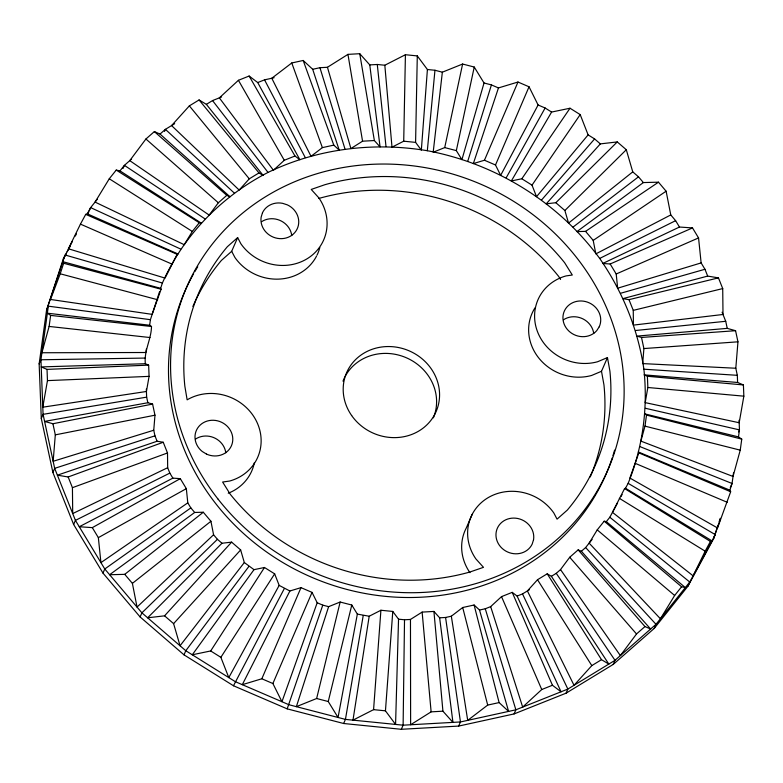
<?xml version="1.0" encoding="UTF-8"?>
<svg xmlns="http://www.w3.org/2000/svg" width="783" height="783" viewBox="0 0 783 783"><rect width="100%" height="100%" fill="white"/><g stroke="black" fill="none" stroke-linecap="round" stroke-linejoin="round"><path stroke-width="1.17" d="M279.169 585.39L228.793 677.608L220.865 657.329L210.686 650.957L192.275 654.784L254.005 569.662L264.478 567.489L274.657 573.851L279.169 585.39L289.876 590.999L300.995 587.641L312.045 592.388L317.193 602.744L322.772 605.142L328.625 606.659L340.155 602.029L351.782 605.034L357.351 614.107L369.194 616.231L380.91 610.251L392.782 611.445L398.537 619.177L404.517 619.774L403.118 725.185L401.327 729.296L343.649 723.502L287.185 708.86L233.481 685.761L184.005 654.842L140.108 616.945L102.984 573.097L73.641 524.502L52.892 472.472L41.284 418.445L39.15 363.889L46.54 310.283L63.257 259.095L72.408 241.36M405.418 54.722L384.825 65.234L391.999 147.175L403.715 141.194L405.418 54.722L417.29 55.916L427.41 69.511L421.342 150.111L415.587 142.379L417.29 55.916M398.537 619.177L395.572 724.422L385.451 710.837L392.782 611.445M369.194 616.231L352.986 720.145L373.579 709.643L380.91 610.251M52.921 423.74L55.309 434.859L53.156 461.285L153.752 430.239L154.975 415.196L152.587 404.077L147.85 402.746L44.592 421.411L52.921 423.74L152.587 404.077M735.805 368.245L737.958 341.819L735.57 330.7L727.241 328.371L636.775 336.113L641.512 337.444L643.9 348.562L642.677 363.596L735.805 368.245L737.322 375.321L737.606 382.466L743.41 384.942L743.85 396.169L739.181 422.742L645.192 402.619L647.844 387.497L647.404 376.271L644.106 374.861L737.606 382.466M625.49 488.249L712.001 540.877L710.426 541.435L705.16 551.183L693.112 575.848L612.472 512.346L624.589 488.563L625.49 488.249L628.142 483.336C642.833 447.181 648.05 407.972 643.88 369.204C638.067 329.31 622.612 291.54 599.69 258.439C558.475 202.259 495.698 163.578 427.322 150.718L434.957 70.264L427.41 69.511M442.356 72.183L433.185 152.235L444.715 147.596L456.332 150.61L461.911 159.683L484.031 82.988L474.244 67.044L462.616 64.03L442.356 72.183L434.957 70.264M145.883 352.507L41.91 352.751L49.114 326.442L50.631 315.402L47.362 313.19L149.651 325.239L151.511 326.501C151.295 339.245 143.866 350.901 145.344 363.723L148.643 365.132L149.083 376.369L146.431 391.48L42.791 407.189L47.46 380.616L47.029 369.39L41.215 366.914L145.344 363.723M146.049 351.322L146.382 348.944M149.651 325.239L150.414 319.679L159.546 291.716M644.986 426.138L646.504 415.107L644.644 413.845L738.486 436.904L741.765 439.116L740.238 450.156L733.035 476.465L640.885 441.113L644.986 426.138L740.238 450.156M733.534 472.873L732.066 483.483L729.873 490.187L730.666 491.763L717.531 527.967L629.875 478.022L638.83 452.877L638.38 451.987L729.873 490.187M738.486 436.904L739.455 429.887L739.083 420.295M363.204 615.634L345.44 719.391L343.649 723.502M357.351 614.107L338.041 717.473L328.253 701.529L316.635 698.514L296.365 706.667L328.625 606.659M444.715 147.596L462.616 64.03M456.332 150.61L474.244 67.044M316.635 698.514L340.155 602.029M328.253 701.529L351.782 605.034M467.764 161.2L491.421 84.907L484.031 82.988M60.213 273.796L63.648 263.264L62.865 261.688L160.652 288.32L161.102 289.221L152.147 314.365L50.523 299.468L60.213 273.796L157.667 299.752M160.652 288.32L162.384 283.015C183.604 235.223 221.618 196.259 268.031 172.426C317.311 148.623 373.481 141.733 427.322 150.718M401.327 729.296L458.662 726.076L514.079 713.93L566.06 693.19L613.206 664.424L654.216 628.426L687.973 586.154L713.558 538.782L718.021 525.139M719.137 521.723L720.243 518.317M720.526 518.816L713.558 538.782M498.458 87.931L473.333 163.598L484.452 160.241L495.502 164.998L500.65 175.353L538.097 104.981L529.034 86.786L517.984 82.029L498.458 87.931L491.421 84.907M322.772 605.142L287.185 708.86M317.193 602.744L281.949 701.725L272.885 683.53L261.835 678.773L242.299 684.675L289.876 590.999M261.835 678.773L300.995 587.641M484.452 160.241L517.984 82.029M272.885 683.53L312.045 592.388M495.502 164.998L529.034 86.786M89.291 210.696L90.632 207.612L97.317 199.244M46.54 310.283L65.048 254.984L162.384 283.015M123.058 168.433L124.399 165.35L131.603 159.027M39.15 363.889L40.941 359.769L48.331 306.173L150.414 319.679M164.508 131.397L165.409 129.342L174.648 123.704M41.284 418.445L43.075 414.334L40.941 359.769L145.119 358.066M52.892 472.472L54.673 468.361L43.075 414.334L146.646 397.147L146.333 389.073M73.641 524.502L75.432 520.382L169.823 473.098L167.67 467.705L167.503 452.966L163.236 442.258L157.109 441.24L57.394 475.173L68.16 476.974L163.236 442.258M192.872 306.456A216.196 199.009 23.5 0 1 221.383 260.436L231.68 251.314L237.65 237.601L240.9 243.807A47.832 44.024 23.5 0 0 306.593 259.075A47.832 44.024 23.5 0 0 318.789 197.796L311.233 189.437L324.818 184.729A216.196 199.009 23.5 0 1 564.592 262.657L572.304 275.019L566.07 275.91A47.832 44.024 23.5 0 0 537.295 331.15A47.832 44.024 23.5 0 0 597.595 361.746L607.461 357.577L609.918 371.181A216.196 199.009 23.5 0 1 567.332 510.066L557.056 519.149L553.806 512.943A47.832 44.024 23.5 0 0 488.112 497.675A47.832 44.024 23.5 0 0 475.917 558.954L483.493 567.332L469.917 572.011A216.196 199.009 23.5 0 1 230.339 494.367L222.617 482.034L229.654 481.036A47.832 44.024 23.5 0 0 255.992 420.295A47.832 44.024 23.5 0 0 187.137 399.839L184.847 386.166A216.196 199.009 23.5 0 1 227.344 246.723L237.65 237.601M102.984 573.097L104.775 568.987L190.837 507.903L194.693 512.454L203.296 512.239L210.93 521.263L213.573 534.76L217.429 539.311L221.981 543.245L231.611 542.13L240.645 549.93L244.316 562.527L254.005 569.662M140.108 616.945L141.899 612.835L217.429 539.311M184.005 654.842L185.796 650.732L248.867 566.452M233.481 685.761L284.307 588.601M472.227 514.314L466.267 528.016A47.832 44.024 23.5 0 0 469.957 572.667M590.255 476.906A216.196 199.009 23.5 0 0 603.957 384.893L601.501 371.289L607.461 357.577M458.662 726.076L460.453 721.955L445.586 617.474L439.635 617.807L433.929 611.435L422.135 612.1L410.468 619.441L404.517 619.774M514.079 713.93L515.87 709.809L485.274 608.773L490.667 606.619L501.521 596.626L512.219 592.359L517.113 596.069L561.049 691.79L552.446 685.262L512.219 592.359M566.06 693.19L567.851 689.079L614.998 660.314L655.997 624.305L689.764 582.043L715.349 534.672L628.142 483.336M613.206 664.424L614.998 660.314L556.263 573.322L560.52 569.584L569.711 557.271L578.157 549.862L581.387 551.271L650.634 629.023L644.957 626.557L578.157 549.862M738.565 431.942L739.455 429.887L645.407 408.276M654.216 628.426L655.997 624.305L585.635 547.532L592.124 539.409M730.275 487.603L732.066 483.483L640.112 446.672M687.973 586.154L689.764 582.043L609.82 517.26L617.562 502.921M80.453 224.124L68.395 248.779L165.047 278.102L177.164 254.318L178.064 254.005L87.285 213.818L85.719 214.376L80.453 224.124L171.898 264.067M75.266 236.065L76.411 233.951M87.285 213.818L90.632 207.612L180.716 249.082M63.257 259.095L66.105 253.829M67.24 251.725L70.088 246.459M87.716 213.828L88.851 211.723M620.958 496.628L622.094 494.533M506.229 177.741L545.125 108.005L551.604 112.057L570.014 108.23L580.193 114.602L588.121 134.882L594.6 138.924L600.346 143.886L617.268 141.929L626.302 149.729L632.752 171.868L638.497 176.821L643.362 182.566L658.483 182.185L666.118 191.209L670.767 214.934L675.621 220.669L679.468 227.031L692.515 227.922L698.553 237.924L701.128 262.912L704.964 269.274L707.685 276.086L718.451 277.877L722.719 288.584L723.003 314.482L633.418 325.111L633.261 310.371L628.984 299.664L622.857 298.646L707.685 276.086M551.604 112.057L511.358 180.951L521.83 178.778L532.019 185.14L536.531 196.68L588.121 134.882M109.277 178.778L95.056 202.083L184.22 244.697L192.315 231.445L199.264 222.744L201.388 223.204L119.975 170.88L116.227 170.077L109.277 178.778L192.315 231.445M597.233 529.885L589.139 543.148L660.421 618.776L674.643 595.481L681.592 586.78L685.34 587.573L606.316 521.644L604.182 521.194L597.233 529.885L674.643 595.481M210.686 650.957L264.478 567.489M220.865 657.329L274.657 573.851M521.83 178.778L570.014 108.23M532.019 185.14L580.193 114.602M145.922 139.002L129.763 160.632L209.149 215.08L218.34 202.768L226.776 195.358L230.006 196.768L160.035 134.059L154.359 131.593L145.922 139.002L218.34 202.768M644.957 626.557L636.52 633.966L620.361 655.596L560.52 569.584M244.316 562.527L180.051 645.769L173.601 623.63L164.567 615.83L147.644 617.797L221.981 543.245M119.975 170.88L124.399 165.35L204.892 218.819M606.316 521.644L609.82 517.26M541.66 199.89L594.6 138.924M189.359 105.871L171.575 125.574L239.158 190.044L249.278 178.827L258.977 172.916L263.137 175.412L206.369 104.345L199.068 99.95L189.359 105.871L249.278 178.827M600.346 143.886L546.211 203.825L555.842 202.709L617.268 141.929M537.52 579.723L527.399 590.94L574.027 685.311L591.811 665.609L601.51 659.687L608.822 664.082L551.379 576.308L547.219 573.802L537.52 579.723L591.811 665.609M164.567 615.83L231.611 542.13M173.601 623.63L240.645 549.93M632.752 171.868L568.546 223.106L564.876 210.51L626.302 149.729M213.573 534.76L137.035 607.089L132.396 583.374L124.751 574.35L109.63 574.722L194.693 512.454M238.423 80.297L219.348 97.865L273.424 170.273L284.278 160.28L294.976 156.013L299.869 159.722L257.724 82.558L249.131 76.029L238.423 80.297L284.278 160.28M552.446 685.262L541.748 689.529L522.672 707.098L490.667 606.619M160.035 134.059L165.409 129.342L234.264 193.029M581.387 551.271L585.635 547.532M124.751 574.35L203.296 512.239M132.396 583.374L210.93 521.263M573.107 227.041L638.497 176.821M291.775 62.973L271.789 78.251L311.008 156.316L322.381 147.625L333.793 145.119L339.205 150.14L312.691 69.286L303.178 60.467L291.775 62.973L322.381 147.625M445.586 617.474L451.331 616.211L462.704 607.51L474.106 605.014L479.519 610.035L508.607 711.404L499.104 702.586L474.106 605.014M499.104 702.586L487.692 705.091L467.705 720.37L451.331 616.211M643.362 182.566L576.954 231.582L585.557 231.367L658.483 182.185M187.793 502.862L100.929 562.625L98.355 537.637L92.316 527.634L79.269 526.744L172.867 478.139L180.296 478.648L186.334 488.651L187.793 502.862L190.837 507.903M670.767 214.934L595.843 253.888L593.201 240.391L666.118 191.209M312.691 69.286L319.944 67.7L327.451 67.279L347.955 54.37L359.749 53.704L369.772 64.901L380.068 146.901L374.362 140.539L359.749 53.704M374.362 140.539L362.558 141.194L350.901 148.545L327.451 67.279M439.635 617.807L452.946 722.376L442.924 711.189L431.12 711.855L410.625 724.755L410.468 619.441M206.369 104.345L212.545 100.576L221.609 96.965M517.113 596.069L522.506 593.915L529.484 589.668M551.379 576.308L556.263 573.322M92.316 527.634L180.296 478.648M98.355 537.637L186.334 488.651M599.69 258.439L675.621 220.669M167.67 467.705L72.711 513.57L72.427 487.682L68.16 476.974M679.468 227.031L602.734 263.479L610.163 263.988L692.515 227.922M701.128 262.912L617.66 288.203L616.201 273.991L698.553 237.924M601.501 371.289L591.635 375.458A47.832 44.024 23.5 0 1 539.546 358.957A47.832 44.024 23.5 0 1 534.955 307.915M257.724 82.558L264.537 79.846L274.128 77.742M72.427 487.682L167.503 452.966M153.752 430.239L154.956 435.837L54.673 468.361L75.432 520.382L104.775 568.987L141.899 612.835L185.796 650.732L235.272 681.65L288.976 704.749L345.44 719.391L403.118 725.185L460.453 721.955L515.87 709.809L567.851 689.079L522.506 593.915M620.704 293.243L704.964 269.274M628.984 299.664L718.451 277.877M633.261 310.371L722.719 288.584M479.519 610.035L485.274 608.773M55.309 434.859L154.975 415.196M635.571 330.504L725.724 321.294L727.241 328.371M641.512 337.444L735.57 330.7M643.9 348.562L737.958 341.819M369.772 64.901L377.279 64.48L384.825 65.234M47.029 369.39L148.643 365.132M47.46 380.616L149.083 376.369M643.88 369.204L737.322 375.321M647.404 376.271L743.41 384.942M647.844 387.497L743.85 396.169M403.715 141.194L415.587 142.379M373.579 709.643L385.451 710.837M50.631 315.402L151.511 326.501M49.114 326.442L149.984 337.532M646.504 415.107L741.765 439.116M63.648 263.264L161.102 289.221M638.83 452.877L730.666 491.763M635.395 463.419L727.221 502.295M538.097 104.981L545.125 108.005M85.719 214.376L177.164 254.318M624.589 488.563L710.426 541.435M619.324 498.311L705.16 551.183M116.227 170.077L199.264 222.744M604.182 521.194L681.592 586.78M555.842 202.709L564.876 210.51M154.359 131.593L226.776 195.358M569.711 557.271L636.52 633.966M585.557 231.367L593.201 240.391M199.068 99.95L258.977 172.916M212.545 100.576L268.031 172.426M547.219 573.802L601.51 659.687M560.559 279.462L558.631 276.37A216.196 199.009 23.5 0 0 318.847 198.442M610.163 263.988L616.201 273.991M169.823 473.098L172.867 478.139M249.131 76.029L294.976 156.013M264.537 79.846L305.262 157.579M231.68 251.314L234.939 257.519A47.832 44.024 23.5 0 0 316.518 256.149M501.521 596.626L541.748 689.529M722.102 312.221L725.724 321.294M154.956 435.837L157.109 441.24M303.178 60.467L333.793 145.119M319.944 67.7L344.951 148.878M462.704 607.51L487.692 705.091M146.646 397.147L147.85 402.746M347.955 54.37L362.558 141.194M377.279 64.48L386.009 146.568M433.929 611.435L442.924 711.189M422.135 612.1L431.12 711.855M563.603 319.709A19.135 17.608 23.5 0 1 593.729 333.489M342.993 381.155A48.791 44.905 23.5 0 1 344.393 377.915M344.921 376.868A48.791 44.905 23.5 0 1 407.454 358.262A48.791 44.905 23.5 0 1 433.391 417.828M195.662 438.989A19.135 17.608 23.5 0 1 225.798 452.77M261.698 221.628A19.135 17.608 23.5 0 1 291.756 235.566M612.228 457.879A229.585 211.332 23.5 0 1 309.999 576.542A229.585 211.332 23.5 0 1 193.636 273.707M194.781 271.701A229.585 211.332 23.5 0 1 197.747 266.749M614.586 450.156A229.585 211.332 23.5 0 1 612.932 455.686M319.816 247.545A47.832 44.024 23.5 0 1 317.037 255.131M254.387 462.616A47.832 44.024 23.5 0 1 228.254 493.221M262.481 212.751L261.14 217.155A19.135 17.608 23.5 0 0 275.489 237.905A19.135 17.608 23.5 0 0 297.785 227.432A19.135 17.608 23.5 0 0 287.322 204.852L282.575 203.316A19.135 17.608 23.5 0 0 262.481 212.751M533.546 539.712L532.176 544.097A19.135 17.608 23.5 0 1 500.67 546.906A19.135 17.608 23.5 0 1 509.557 518.532A19.135 17.608 23.5 0 1 533.546 539.712M599.23 326.785L596.724 330.651A19.135 17.608 23.5 0 1 564.993 325.963A19.135 17.608 23.5 0 1 581.172 300.975A19.135 17.608 23.5 0 1 599.23 326.785M206.516 454.101L202.259 451.497A19.135 17.608 23.5 0 1 205.312 421.734A19.135 17.608 23.5 0 1 232.776 438.568A19.135 17.608 23.5 0 1 206.516 454.101M351.665 415.558A48.791 44.905 23.5 0 0 434.878 414.158A48.791 44.905 23.5 0 0 387.624 346.546A48.791 44.905 23.5 0 0 351.665 415.558M218.056 499.123A229.585 211.332 23.5 0 0 607.265 471.366A229.585 211.332 23.5 0 0 366.738 164.636A229.585 211.332 23.5 0 0 218.056 499.123"/></g></svg>
